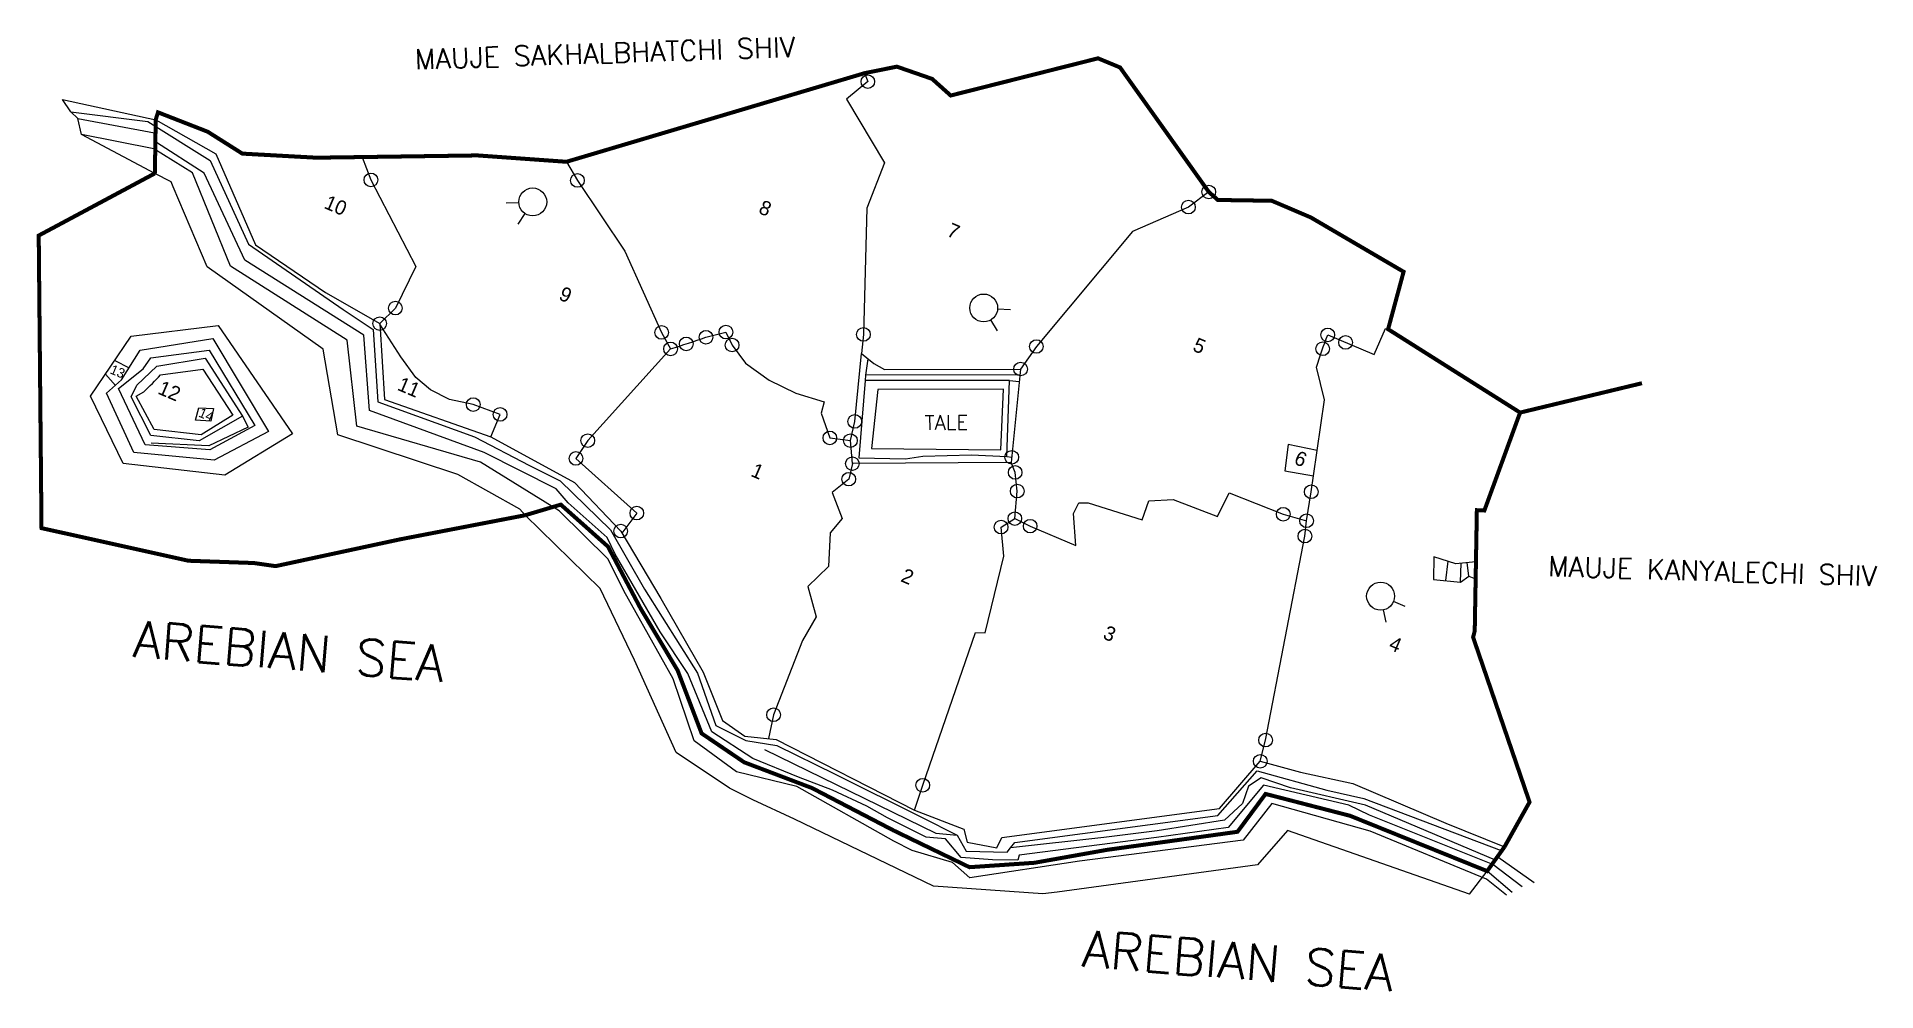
# Model space of a CAD drawing. Header units: metres. Extents: x 355939 to 357066, y 1740518 to 1741102.
import ezdxf

# ---------------------------------------------------------------- set-up
doc = ezdxf.new("R2010")
doc.units = ezdxf.units.M
doc.header["$MEASUREMENT"] = 0
doc.linetypes.add('DASHDOT', pattern=[1, 0.5, -0.25, 0, -0.25])
doc.linetypes.add('DIVIDE', pattern=[1.25, 0.5, -0.25, 0, -0.25, 0, -0.25])
for name, color, linetype in [('LINE_WATER', 4, 'Continuous'), ('OFF', 1, 'Continuous'), ('OTHERS', 1, 'Continuous'), ('POLY_PARCEL', 6, 'Continuous'), ('POLY_WATER', 4, 'Continuous'), ('SYM_STONE', 1, 'Continuous'), ('SYM_WELL', 1, 'Continuous'), ('TEXT_MAPIN', 7, 'Continuous'), ('TEXT_MAPOUT', 7, 'Continuous'), ('TEXT_PARCEL', 7, 'Continuous'), ('V_BOUND_LINE', 7, 'Continuous'), ('V_BOUND_STREAM_LINE', 7, 'DASHDOT'), ('V_DIVIDE_LINE', 7, 'DIVIDE')]:
    doc.layers.add(name, color=color, linetype=linetype)
doc.styles.get("Standard").update_dxf_attribs({"font": 'simplex.shx'})
doc.styles.add('TEXT_MAP', font='KRDEV050.TTF')

# ---------------------------------------------------------------- blocks, each defined once
blk = doc.blocks.new('MOTWELL')
for points in [[(-1.54, 2.96), (-0.8, 1.55)], [(1.54, 2.96), (0.8, 1.55)]]:
    blk.add_lwpolyline(points)
blk.add_circle((0, 0), 1.74)
blk = doc.blocks.new('STONE')
blk.add_circle((0, 0), 0.851)

msp = doc.modelspace()

# ---------------------------------------------------------------- linework, layer by layer
at = {"layer": 'LINE_WATER'}
for points in [[(355959.7, 1741056.6), (356007, 1741050.6), (356045.1, 1741026.7), (356068.7, 1740975.5), (356126.7, 1740935.4), (356145.1, 1740923.2), (356148, 1740878.7), (356207.2, 1740857.4), (356240.9, 1740839.7), (356259.8, 1740830.4), (356290.5, 1740800.4), (356311.4, 1740763.9), (356343.9, 1740712.5), (356355.1, 1740680.4), (356373.5, 1740671.2), (356392.5, 1740668.2), (356428.3, 1740650.7), (356481.2, 1740624.3), (356503.1, 1740613.3), (356508.6, 1740603.4), (356533.6, 1740602.8), (356535.8, 1740605.5), (356538.5, 1740608.8), (356662.9, 1740625.3), (356686.9, 1740652.7), (356729.6, 1740640.9), (356752.3, 1740635.8), (356836.4, 1740603.8)], [(355964.1, 1741052.4), (356011.1, 1741043.7)], [(356839.8, 1740576.4), (356827.6, 1740586.2), (356756.1, 1740615.6), (356696, 1740632.6), (356678.4, 1740610.2), (356578, 1740597.4), (356510.9, 1740587.1), (356500.1, 1740596.4), (356475.5, 1740603.9), (356464.3, 1740609.5), (356404.7, 1740643), (356367.8, 1740652), (356341.8, 1740671.1), (356328.9, 1740709.1), (356298.7, 1740762.9), (356289.1, 1740782.4), (356259.1, 1740812), (356210.9, 1740841.9), (356135, 1740863.8), (356129.1, 1740916.6), (356057.7, 1740961.9), (356034.3, 1741019.1), (356010.7, 1741033.8), (355966.3, 1741042.6)], [(356849.3, 1740581.5), (356831.3, 1740595.2), (356755.7, 1740625.5), (356743.2, 1740631.7), (356690.9, 1740643.9), (356669.2, 1740618), (356625.2, 1740611.9), (356541, 1740600.9), (356540.2, 1740597.9), (356524.7, 1740598.2), (356505.5, 1740599.6), (356495.9, 1740610.9), (356488.6, 1740611.5), (356484, 1740612.1), (356460.3, 1740623.9), (356447.7, 1740631), (356426.6, 1740640.8), (356405.9, 1740648.8), (356377.9, 1740660.3), (356352.7, 1740676.6), (356338, 1740712.3), (356321, 1740737.9), (356293.5, 1740785.5), (356288.6, 1740795.6), (356264.6, 1740816.9), (356257.3, 1740825.5), (356213.2, 1740847.7), (356142.9, 1740873.5), (356139.4, 1740919.7), (356066.5, 1740965.6), (356041.5, 1741019), (356012.3, 1741037.7)], [(356448.3, 1740905.2), (356446.8, 1740895.1), (356446.6, 1740891.9), (356442.7, 1740844.4), (356471.3, 1740843.9), (356482.1, 1740845.4), (356511.9, 1740846.3), (356533.5, 1740845.2)], [(356541.5, 1740895.3), (356446.8, 1740895.1)], [(356535.2, 1740891.8), (356446.6, 1740891.9)], [(356533.5, 1740845.2), (356535.2, 1740891.8)], [(356535.2, 1740891.8), (356541.1, 1740891.3)], [(356064.9, 1740870), (356068.4, 1740863.3), (356044.4, 1740851.9), (356009.1, 1740853.5)], [(356533.5, 1740845.2), (356536.5, 1740844.8)], [(356385, 1740665.8), (356490, 1740614.4), (356503.1, 1740613.3)], [(356833, 1740597.9), (356753.3, 1740631.6), (356707.4, 1740642.3), (356689.3, 1740648.4), (356681.6, 1740643.2), (356677.9, 1740632.6), (356666.9, 1740622.5), (356625.6, 1740615.9), (356593, 1740611.7), (356535.8, 1740605.5)], [(356843.3, 1740578.1), (356827.9, 1740591.2)], [(356856.8, 1740584.1), (356834.5, 1740599.7)]]:
    msp.add_lwpolyline(points, dxfattribs=at)
for points in [[(356046.8, 1740917.5), (356081, 1740860.6), (356047.6, 1740843), (355998.4, 1740847.8), (355981.6, 1740884), (355990.9, 1740892.3), (356002.2, 1740910.4)], [(356044.6, 1740910.5), (356072.5, 1740864.2), (356045, 1740849.4), (356005.4, 1740852.4), (355989, 1740887), (356004.2, 1740899.1), (356008.8, 1740905.7)], [(356064.9, 1740870), (356038.4, 1740854.8), (356008.9, 1740858.1), (355996.8, 1740881.8), (356000.2, 1740889), (356012.4, 1740900.6), (356042.1, 1740905.5)], [(356454.5, 1740886.4), (356450.6, 1740850.1), (356529.8, 1740849.4), (356531.4, 1740886.6)]]:
    msp.add_lwpolyline(points, close=True, dxfattribs=at)
msp.add_lwpolyline([(356040.7, 1740898.9), (356059.1, 1740870.7), (356039.6, 1740858.6), (356010.9, 1740861.9), (355999.9, 1740882.3), (356004.6, 1740885, 0.008268), (356014.8, 1740895.3)], format="xyb", close=True, dxfattribs=at)
at = {"layer": 'OFF'}
msp.add_lwpolyline([(356011.3, 1741018.8), (355966.3, 1741042.6), (355964.1, 1741052.4), (355959.7, 1741056.6), (355954.6, 1741064.1)], dxfattribs=at)
at = {"layer": 'OTHERS'}
for points in [[(356821, 1740780.8), (356808.8, 1740779.6), (356795.2, 1740783.9), (356795.1, 1740770), (356811.6, 1740768.2), (356816.6, 1740771.9), (356820.8, 1740770.4)], [(356802.6, 1740769.2), (356804, 1740781.1)], [(356811.6, 1740768.2), (356811.9, 1740779.9)], [(356816.6, 1740771.9), (356815.6, 1740780.3)]]:
    msp.add_lwpolyline(points, dxfattribs=at)
at = {"layer": 'POLY_PARCEL'}
for points in [[(356446.3, 1741080.2), (356448.3, 1741075), (356435.3, 1741064.3), (356458.5, 1741025.2), (356447.6, 1740997.5), (356445.6, 1740920.1), (356444.4, 1740908.5)], [(356138.4, 1741028.8), (356143.7, 1741014.8), (356171.2, 1740961.8), (356158.7, 1740936.2), (356149.1, 1740926.7)], [(356263.6, 1741025.9), (356270.3, 1741014.5), (356299.3, 1740971.1), (356321.9, 1740921.3), (356327.4, 1740911.2)], [(356657.3, 1741007.4), (356644.8, 1740998.1), (356610.6, 1740983.2), (356551.6, 1740912.7), (356541.9, 1740898.9)], [(356217.2, 1740857.3), (356222.9, 1740871.1), (356206.4, 1740877.1), (356191.8, 1740880.3), (356180.3, 1740886.2), (356171.2, 1740893.7), (356162.1, 1740906.3), (356149.2, 1740926.4)], [(356327.4, 1740911.2), (356276.6, 1740855), (356269.4, 1740844.1), (356306.7, 1740810.6), (356297.5, 1740798.4)], [(355987.1, 1740888.9), (355981, 1740895.7)], [(355986.8, 1740904.2), (355995.5, 1740899.6)], [(356723.7, 1740848.9), (356705.9, 1740852.7), (356703.9, 1740836.6), (356721.5, 1740833.5)], [(356721.5, 1740833.5), (356723.7, 1740848.9)], [(356438.8, 1740840.9), (356436.6, 1740831.4), (356426.4, 1740823.3), (356432.5, 1740807.3), (356425.2, 1740798.6), (356424.1, 1740777.9), (356411.6, 1740765.7), (356416.6, 1740747), (356408.3, 1740732.5), (356390.5, 1740687), (356387.4, 1740672.4)], [(356538.4, 1740807.2), (356539.9, 1740824.1), (356538.6, 1740835.5), (356536.2, 1740841.6)], [(356717.2, 1740805.9), (356720.1, 1740823.7), (356721.5, 1740833.5)], [(356538.4, 1740807.2), (356547.8, 1740802.6), (356575.8, 1740790.7), (356574.4, 1740810.4), (356577.6, 1740816.8), (356583.4, 1740816.9), (356616.5, 1740806.4), (356620.5, 1740818.1), (356635.5, 1740819), (356662.6, 1740808.6), (356669.8, 1740823), (356702.9, 1740809.9), (356717.2, 1740805.9)], [(356477, 1740628.5), (356482, 1740643.8), (356514.2, 1740737.4), (356520.3, 1740737.3), (356531.7, 1740784.2), (356530, 1740802), (356538.4, 1740807.2)], [(356688.8, 1740658.5), (356692.1, 1740671.5), (356716.2, 1740796.5), (356717.2, 1740805.9)]]:
    msp.add_lwpolyline(points, dxfattribs=at)
for points in [[(356327.4, 1740911.2, 0.006992), (356349.1, 1740918.4), (356361.3, 1740921.5), (356365.1, 1740913.6), (356373.3, 1740902.4), (356387.9, 1740892.1), (356404.2, 1740884.1), (356421.5, 1740878.8), (356419.6, 1740871.8), (356425, 1740856.7), (356437.6, 1740855)], [(356723.7, 1740848.9), (356728.2, 1740880.1), (356723.3, 1740900.1, -0.013637), (356730.2, 1740919.8), (356758.6, 1740907.7), (356765.7, 1740923.8), (356767.2, 1740923.3)]]:
    msp.add_lwpolyline(points, format="xyb", dxfattribs=at)
msp.add_lwpolyline([(356038.3, 1740875.1), (356047.3, 1740874.8), (356045.5, 1740866.9), (356036.2, 1740867.6)], close=True, dxfattribs=at)
at = {"layer": 'POLY_WATER'}
for points in [[(355954.6, 1741064.1), (356011.8, 1741051.7), (356048.6, 1741030.7), (356072.9, 1740975.1), (356115.9, 1740945.7), (356149.1, 1740926.7), (356152, 1740880.3), (356217.2, 1740857.3), (356268.6, 1740829.4), (356296.8, 1740799.6), (356321.5, 1740758.3), (356347.4, 1740713.1), (356359.3, 1740683.5), (356373, 1740673.9), (356392.1, 1740671.9), (356477, 1740628.5), (356507.2, 1740617), (356509.1, 1740609), (356527.3, 1740605.5), (356530.5, 1740611.9), (356663.8, 1740629.5), (356688.8, 1740658.5), (356713.4, 1740651.8), (356745.5, 1740644.8), (356802.5, 1740620.5), (356838.5, 1740606)], [(356817.1, 1740577), (356705.5, 1740616), (356687.2, 1740595), (356564.3, 1740578.2), (356555.5, 1740577.2), (356488.5, 1740581.9), (356403.4, 1740623.1), (356377.9, 1740634.9), (356363.6, 1740642), (356330.9, 1740663.8), (356305.2, 1740720.5), (356284.2, 1740764.3), (356238.3, 1740809.3), (356234.9, 1740813), (356196.9, 1740834.3), (356123.4, 1740858.6), (356114.4, 1740911.1), (356043.4, 1740961.6), (356022.6, 1741010.6), (356021.3, 1741013.7), (356011.3, 1741018.8)], [(356817.1, 1740577), (356827.9, 1740591.2)]]:
    msp.add_lwpolyline(points, dxfattribs=at)
for points in [[(356050.1, 1740925.6), (356095.7, 1740859.1), (356054.2, 1740833.9), (355991.8, 1740841.1), (355971.9, 1740882.3), (355996.8, 1740919)], [(356541.9, 1740898.9), (356536.2, 1740841.6), (356438.8, 1740840.9), (356437.6, 1740855), (356440.3, 1740866.8), (356444.4, 1740908.5), (356451.9, 1740902.2), (356458.6, 1740898.6)]]:
    msp.add_lwpolyline(points, close=True, dxfattribs=at)
at = {"layer": 'V_BOUND_LINE', "const_width": 2.46}
for points in [[(356838.5, 1740606), (356853.9, 1740633.5), (356819.3, 1740734.5), (356820.3, 1740738.4), (356821.6, 1740812.4), (356826.2, 1740812.2), (356848.1, 1740872.2), (356767.2, 1740923.3), (356776.7, 1740958.5), (356719.8, 1740991.8), (356695.9, 1741002), (356662.8, 1741002.5), (356657.3, 1741007.4), (356602.9, 1741083.7), (356589.4, 1741089.3), (356499.1, 1741066.5), (356487.7, 1741076.7), (356466.1, 1741084.2), (356446.3, 1741080.2), (356263.6, 1741025.9), (356209, 1741029.8), (356110.3, 1741028.4), (356064.9, 1741030.9), (356043.7, 1741044.3), (356013.2, 1741056.2), (356011.8, 1741051.7)], [(356011.3, 1741018.8), (355940.1, 1740980.7), (355941.8, 1740801.4), (356031.9, 1740781.4), (356072, 1740780), (356085.3, 1740778.1), (356161.5, 1740794.5), (356238.3, 1740809.3)]]:
    msp.add_lwpolyline(points, dxfattribs=at)
at = {"layer": 'V_BOUND_STREAM_LINE', "ltscale": 10, "const_width": 2.46}
msp.add_lwpolyline([(356011.3, 1741018.8), (356011.8, 1741051.7)], dxfattribs=at)
at = {"layer": 'V_BOUND_STREAM_LINE', "ltscale": 10}
msp.add_lwpolyline([(356238.3, 1740809.3, 2.46, 2.46, 0), (356260.1, 1740815.8, 2.46, 2.46, 0), (356289, 1740790.1, 2.46, 2.46, 0), (356309.1, 1740752, 2.46, 2.46, 0), (356331.7, 1740714.2, 2.46, 2.46, 0), (356346.4, 1740675.6, 2.46, 2.46, 0), (356372.5, 1740657.9, 2.46, 2.46, 0), (356414.1, 1740642.1, 2.46, 2.46, 0), (356464.1, 1740616.1, 2.46, 2.46, 0), (356510.6, 1740593.6, 2.46, 2.46, 0), (356550.4, 1740596.3, 2.46, 2.46, 0), (356594.7, 1740604.2, 2.46, 2.46, 0), (356674.9, 1740615.3, 2.46, 2.46, 0), (356692.1, 1740638.5, 2.46, 2.46, 0), (356743.9, 1740625.1, 2.46, 2.46, 0), (356827.9, 1740591.2, 2.46, 2.46, 0), (356827.9, 1740591.2, 2.46, 2.46, 0), (356827.9, 1740591.2, 2.46, 2.46, 0), (356827.9, 1740591.2, 2.46, 2.46, 0), (356827.9, 1740591.2, 2.46, 2.46, 0), (356827.9, 1740591.2, 2.46, 2.46, 0), (356827.9, 1740591.2, 2.46, 2.46, 0), (356838.5, 1740606, 0, 0, 0)], format="xyseb", dxfattribs=at)
at = {"layer": 'V_DIVIDE_LINE', "ltscale": 10, "const_width": 2.46}
msp.add_lwpolyline([(356848.1, 1740872.2), (356922.8, 1740890.2)], dxfattribs=at)

# ---------------------------------------------------------------- block references
at = {"layer": 'SYM_STONE', "xscale": 4.914154547413188, "yscale": 4.914154547413188, "zscale": 4.914154547413188, "rotation": 336.8941734912911}
for p in [(356448.3, 1741075), (356143.7, 1741014.8), (356270.3, 1741014.5), (356657.3, 1741007.4), (356644.8, 1740998.1), (356158.7, 1740936.2), (356149.1, 1740926.7), (356321.9, 1740921.3), (356327.4, 1740911.2), (356337, 1740914.3), (356349.1, 1740918.4), (356361.3, 1740921.5), (356365.1, 1740913.6), (356445.6, 1740920.1), (356551.6, 1740912.7), (356727.1, 1740911.3), (356730.2, 1740919.8), (356741.1, 1740915.2), (356541.9, 1740898.9), (356206.4, 1740877.1), (356222.9, 1740871.1), (356440.3, 1740866.8), (356276.6, 1740855), (356425, 1740856.7), (356437.6, 1740855), (356269.4, 1740844.1), (356536.5, 1740844.8), (356438.8, 1740840.9), (356538.6, 1740835.5), (356436.6, 1740831.4), (356539.9, 1740824.1), (356720.1, 1740823.7), (356306.7, 1740810.6), (356702.9, 1740809.9), (356296.8, 1740799.6), (356530, 1740802), (356538.4, 1740807.2), (356547.8, 1740802.6), (356717.2, 1740805.9), (356716.2, 1740796.5), (356390.5, 1740687), (356692.1, 1740671.5), (356688.8, 1740658.5), (356482, 1740643.8)]:
    msp.add_blockref('STONE', p, dxfattribs=at)
at = {"layer": 'SYM_WELL'}
for p, xscale, yscale, zscale, rotation in [((356242.9, 1741001.3), 4.914154547413188, 4.914154547413188, 4.914154547413188, 119.3970287727576), ((356519.3, 1740936.3), 4.914154547413188, 4.914154547413188, 4.914154547413188, 238.3551067995715), ((356762.6, 1740759.7), 4.914154547413189, 4.914154547413189, 4.914154547413189, 219.711246143066)]:
    msp.add_blockref('MOTWELL', p, dxfattribs=dict(at, xscale=xscale, yscale=yscale, zscale=zscale, rotation=rotation))

# ---------------------------------------------------------------- texts
at = {"layer": 'TEXT_MAPIN'}
msp.add_text('TALE', height=8.85, rotation=0.5566, dxfattribs=at).set_placement((356483.2, 1740861.6))
at = {"layer": 'TEXT_MAPOUT'}
for s, height, rotation, p in [('MAUJE SAKHALBHATCHI SHIV', 12.285, 1.8906, (356170.8, 1741082.5)), ('MAUJE KANYALECHI SHIV', 12.285, 358.2536, (356865, 1740772)), ('AREBIAN SEA', 22.285, 355.379, (355997.4, 1740722.6)), ('AREBIAN SEA', 22.285, 355.379, (356579.2, 1740532.9))]:
    msp.add_text(s, height=height, rotation=rotation, dxfattribs=at).set_placement(p)
at = {"layer": 'TEXT_PARCEL', "style": 'TEXT_MAP'}
for s, height, p in [('10', 8.85, (356114.4, 1740997.7)), ('8', 8.85, (356380.7, 1740994.7)), ('7', 8.85, (356496.1, 1740980.7)), ('9', 8.85, (356258.3, 1740941.7)), ('5', 8.85, (356646.8, 1740910.4)), ('13', 5.9, (355983.3, 1740896.4)), ('12', 8.85, (356012.5, 1740884)), ('11', 8.85, (356159.3, 1740886.3)), ('14', 5.9, (356037.6, 1740869.9)), ('6', 8.85, (356708.9, 1740841.1)), ('1', 8.85, (356376, 1740833.5)), ('2', 8.85, (356467.9, 1740769)), ('3', 8.85, (356591.8, 1740734)), ('4', 8.85, (356767, 1740727.4))]:
    msp.add_text(s, height=height, rotation=336.8942, dxfattribs=at).set_placement(p)

doc.saveas('drawing.dxf')
